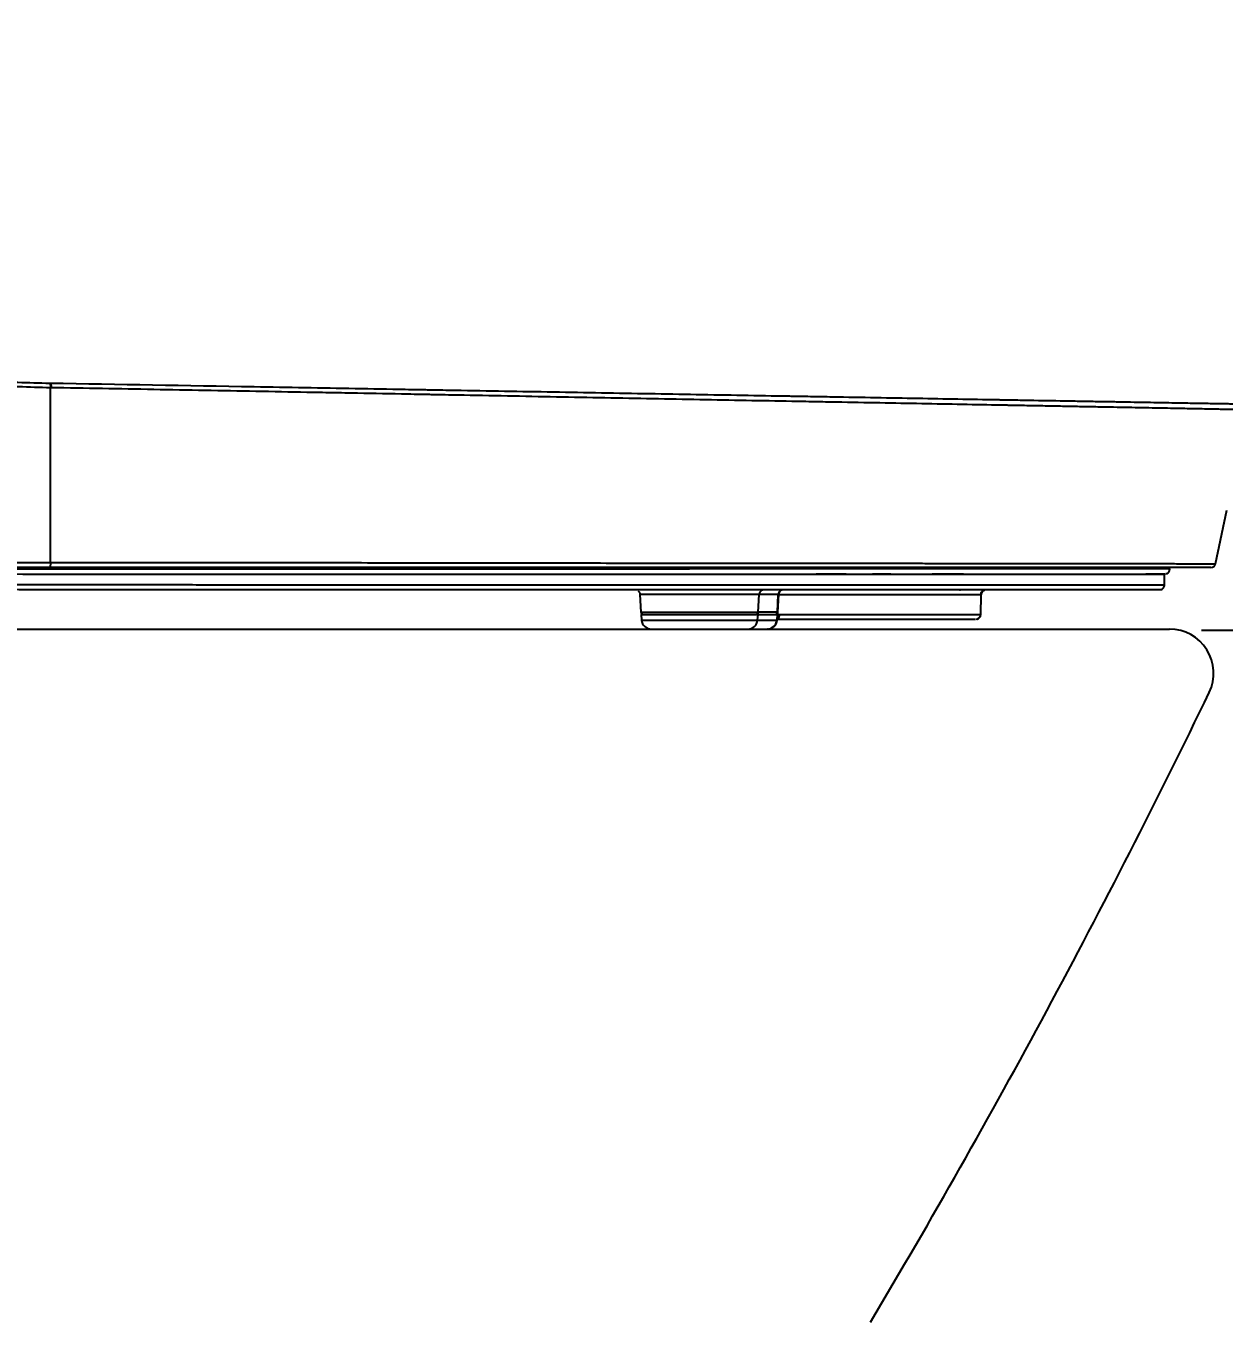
# Model space of a CAD drawing. Extents: x 2759 to 9191, y -64 to 2464.
# Drawn here: x 3351.1 to 3595.5, y 522.6 to 787 of the extents above; entities that cross this region are included whole.
import ezdxf

# ---------------------------------------------------------------- set-up
doc = ezdxf.new("R2010")
doc.units = 0
doc.header["$LTSCALE"] = 20
doc.header["$MEASUREMENT"] = 0
doc.layers.get('0').update_dxf_attribs({"linetype": 'CONTINUOUS'})
doc.layers.get('DEFPOINTS').update_dxf_attribs({"linetype": 'CONTINUOUS'})
doc.styles.get("Standard").update_dxf_attribs({"font": 'NanumGothic.ttf'})
doc.dimstyles.get("Standard").update_dxf_attribs({"dimtxt": 2.7, "dimasz": 2.5, "dimexe": 1.5, "dimexo": 1.5, "dimgap": 1.5, "dimtad": 1, "dimdec": 0, "dimlfac": 10, "dimzin": 0, "dimdsep": 46, "dimtxsty": 'Standard', "dimcen": 0, "dimclrt": 2, "dimadec": 0, "dimazin": 0, "dimtfac": 1, "dimtdec": 0, "dimtmove": 0, "dimatfit": 3, "dimfxl": 0, "dimtolj": 1, "dimtzin": 0, "dimarcsym": 0})

# ---------------------------------------------------------------- blocks, each defined once
blk = doc.blocks.new('*D40')
at = {"color": 3, "lineweight": -2}
for p, q in [((3590.86, 663.69), (3690.73, 663.69)), ((3684.73, 639.69), (3684.73, 498.77)), ((3684.73, 307.69), (3684.73, 448.61)), ((3457.58, 283.69), (3690.73, 283.69))]:
    blk.add_line(p, q, dxfattribs=at)
at = {"color": 3}
for points in [[(3680.73, 639.69), (3688.73, 639.69), (3684.73, 663.69)], [(3680.73, 307.69), (3688.73, 307.69), (3684.73, 283.69)]]:
    blk.add_solid(points, dxfattribs=at)
at = {"layer": 'DEFPOINTS', "color": 0}
for p in [(3589.06, 663.69, 0.01), (3455.78, 283.69), (3684.73, 283.69)]:
    blk.add_point(p, dxfattribs=at)
at = {"color": 2, "insert": (3684.73, 473.69), "char_height": 24, "attachment_point": 5}
blk.add_mtext('\\A1;380', dxfattribs=at)
blk = doc.blocks.new('*D43')
at = {"color": 3, "linetype": 'ByBlock', "lineweight": -2}
for p, q in [((3600.37, 707.35), (3600.37, 30.9)), ((2895.78, 282.19), (2895.78, 30.9)), ((2915.78, 35.9), (3580.37, 35.9))]:
    blk.add_line(p, q, dxfattribs=at)
at = {"color": 3}
for points in [[(2915.78, 39.24), (2915.78, 32.57), (2895.78, 35.9)], [(3580.37, 39.24), (3580.37, 32.57), (3600.37, 35.9)]]:
    blk.add_solid(points, dxfattribs=at)
at = {"layer": 'DEFPOINTS', "color": 0}
for p in [(3600.37, 708.85), (2895.78, 283.69), (3600.37, 35.9)]:
    blk.add_point(p, dxfattribs=at)
at = {"color": 2, "insert": (3244.56, 59.48), "char_height": 25, "attachment_point": 5}
blk.add_mtext('\\A1;705', dxfattribs=at)

msp = doc.modelspace()

# ---------------------------------------------------------------- linework, layer by layer
at = {"color": 7, "linetype": 'Continuous'}
for p, q in [((3593.73, 677.27), (3596.05, 688.17)), ((3584.36, 676.31), (3584.36, 676.31)), ((3476.35, 670.99), (3476.35, 670.99)), ((3476.35, 670.99), (3476.54, 667.41)), ((3500.47, 667.41), (3500.66, 670.99)), ((3504.55, 670.99), (3500.66, 670.99)), ((3504.37, 667.41), (3504.55, 670.99)), ((3504.48, 667.41), (3504.67, 670.99)), ((3545.84, 666.92), (3545.91, 670.95)), ((3476.54, 667.41), (3500.47, 667.41)), ((3476.56, 666.94), (3476.67, 665.76)), ((3476.56, 666.94), (3500.45, 666.94)), ((3500.34, 665.76), (3500.45, 666.94)), ((3500.45, 666.94), (3504.34, 666.94)), ((3504.37, 667.41), (3500.47, 667.41)), ((3504.34, 666.94), (3504.24, 665.76)), ((3504.46, 666.94), (3504.34, 666.94)), ((3504.36, 665.76), (3504.46, 666.94)), ((3504.48, 667.41), (3504.37, 667.41)), ((3476.67, 665.76), (3500.34, 665.76)), ((3478.66, 663.94), (3498.37, 663.94)), ((3498.37, 663.94), (3502.27, 663.94)), ((3500.34, 665.76), (3504.24, 665.76)), ((3502.36, 663.94), (3502.27, 663.94)), ((3504.36, 665.76), (3504.24, 665.76))]:
    msp.add_line(p, q, dxfattribs=at)
at = {"color": 7}
msp.add_line((2920.96, 663.94), (3584.34, 663.94), dxfattribs=at)
at = {"color": 7, "linetype": 'Continuous'}
for centre, radius, start, end in [((3546.91, 670.94, 0), 1, 90, 179), ((3477.04, 667.44), 0.5, 183, 270), ((3503.99, 667.44), 0.5, 270, 357), ((3478.66, 665.94), 2, 185, 270), ((3502.36, 665.94), 2, 270, 355)]:
    msp.add_arc(centre, radius, start, end, dxfattribs=at)
at = {"color": 7}
for centre, radius, start, end in [((3584.34, 654.94), 9, 334.1921, 90), ((2069.48, 1387.5), 1691.69, 329.25223, 334.19209)]:
    msp.add_arc(centre, radius, start, end, dxfattribs=at)
at = {"color": 7, "linetype": 'Continuous'}
for centre, major_axis, ratio, start_param, end_param in [((3592.75, 677.48), (0, 1), 1, 3.141593, 4.502949), ((3499.98, 667.44), (0, -0.5), 0.990268, 0, 1.518436), ((3503.87, 667.44), (0, -0.5), 0.990268, 0, 1.518436), ((3544.84, 666.94), (0, 1), 1, 3.141614, 4.694936), ((3498.37, 665.94), (0, 2), 0.990268, 3.141593, 4.625123), ((3502.27, 665.94), (0, 2), 0.990268, 3.141593, 4.625123)]:
    msp.add_ellipse(centre, major_axis=major_axis, ratio=ratio, start_param=start_param, end_param=end_param, dxfattribs=at)
for points, knots in [([(3304.1, 719.51), (3306.24, 719.09), (3308.39, 718.71), (3312.7, 717.98), (3314.86, 717.64), (3318.1, 717.16), (3319.18, 717.01), (3321.34, 716.71), (3322.96, 716.5), (3324.58, 716.3), (3325.67, 716.17), (3326.21, 716.11), (3327.83, 715.92), (3328.91, 715.8), (3334.33, 715.24), (3338.66, 714.89), (3344.08, 714.56), (3345.7, 714.47), (3347.33, 714.39), (3348.41, 714.34), (3348.95, 714.32), (3351.66, 714.21), (3353.83, 714.15), (3355.99, 714.11)], [0, 0, 0, 0, 0.125, 0.125, 0.25, 0.25, 0.3125, 0.3125, 0.375, 0.40625, 0.40625, 0.4375, 0.4375, 0.5, 0.5, 0.75, 0.75, 0.8125, 0.84375, 0.84375, 0.875, 0.875, 1, 1, 1, 1]), ([(3356.12, 713.16), (3353.95, 713.2), (3351.77, 713.26), (3349.05, 713.37), (3348.51, 713.39), (3347.42, 713.44), (3345.78, 713.52), (3344.15, 713.61), (3338.71, 713.94), (3334.35, 714.29), (3328.91, 714.86), (3327.82, 714.97), (3326.18, 715.16), (3325.64, 715.22), (3324.55, 715.36), (3322.92, 715.55), (3321.29, 715.77), (3319.12, 716.06), (3318.03, 716.22), (3314.77, 716.69), (3312.61, 717.04), (3308.28, 717.77), (3306.11, 718.16), (3303.96, 718.57)], [0, 0, 0, 0, 0.125, 0.125, 0.15625, 0.15625, 0.1875, 0.25, 0.25, 0.5, 0.5, 0.5625, 0.5625, 0.59375, 0.59375, 0.625, 0.6875, 0.6875, 0.75, 0.75, 0.875, 0.875, 1, 1, 1, 1]), ([(3355.99, 714.11), (3356, 714.11), (3356.01, 714.11), (3356.03, 714.08), (3356.03, 714.07), (3356.05, 714.02), (3356.06, 713.99), (3356.07, 713.92), (3356.08, 713.88), (3356.09, 713.79), (3356.1, 713.75), (3356.11, 713.64), (3356.11, 713.59), (3356.12, 713.47), (3356.12, 713.41), (3356.12, 713.29), (3356.12, 713.23), (3356.12, 713.16)], [0, 0, 0, 0, 0.125, 0.125, 0.25, 0.25, 0.375, 0.375, 0.5, 0.5, 0.625, 0.625, 0.75, 0.75, 0.875, 0.875, 1, 1, 1, 1]), ([(3356.12, 714.11), (3370.06, 713.87), (3383.92, 713.63), (3401.14, 713.33), (3404.57, 713.27), (3411.43, 713.15), (3414.85, 713.09), (3421.68, 712.97), (3425.09, 712.91), (3429.34, 712.83), (3430.61, 712.81), (3431.88, 712.79), (3432.73, 712.77), (3433.15, 712.77), (3435.27, 712.73), (3436.96, 712.7), (3445.4, 712.55), (3452.08, 712.44), (3461.98, 712.26), (3465.26, 712.21), (3471.78, 712.09), (3475.02, 712.04), (3481.46, 711.92), (3484.65, 711.87), (3490.99, 711.76), (3494.14, 711.7), (3500.38, 711.59), (3503.48, 711.54), (3506.93, 711.48), (3507.31, 711.47), (3508.07, 711.46), (3509.22, 711.44), (3511.88, 711.39), (3514.13, 711.35), (3518.6, 711.28), (3521.54, 711.22), (3527.32, 711.12), (3530.16, 711.07), (3535.74, 710.98), (3538.48, 710.93), (3543.87, 710.83), (3546.51, 710.79), (3549.42, 710.74), (3549.75, 710.73), (3550.39, 710.72), (3550.71, 710.71), (3551.67, 710.7), (3552.31, 710.69), (3554.2, 710.65), (3555.44, 710.63), (3559.12, 710.57), (3561.49, 710.53), (3564.36, 710.48), (3565.07, 710.46), (3565.77, 710.45), (3566.05, 710.45), (3566.19, 710.44), (3566.61, 710.44), (3567.99, 710.41), (3570.42, 710.37), (3573.49, 710.32), (3575.44, 710.28), (3577.34, 710.25), (3579.18, 710.22), (3581.78, 710.17), (3584.22, 710.13), (3585.74, 710.1), (3587.19, 710.08), (3588.59, 710.05), (3589.88, 710.03), (3590.64, 710.02), (3590.8, 710.02), (3591.02, 710.01), (3591.09, 710.01), (3591.24, 710.01), (3591.61, 710), (3591.96, 709.99), (3592.79, 709.98), (3593.3, 709.97), (3594.27, 709.95), (3594.72, 709.95), (3595.55, 709.93), (3596.33, 709.92), (3597.3, 709.9), (3597.83, 709.89), (3598.29, 709.88), (3598.7, 709.88), (3599.13, 709.87), (3599.39, 709.87), (3599.44, 709.86), (3599.44, 709.86)], [0, 0, 0, 0, 0.125, 0.125, 0.15625, 0.15625, 0.1875, 0.1875, 0.21875, 0.21875, 0.226563, 0.230469, 0.230469, 0.234375, 0.234375, 0.25, 0.25, 0.3125, 0.3125, 0.34375, 0.34375, 0.375, 0.375, 0.40625, 0.40625, 0.4375, 0.4375, 0.46875, 0.46875, 0.472656, 0.472656, 0.476563, 0.484375, 0.5, 0.5, 0.53125, 0.53125, 0.5625, 0.5625, 0.59375, 0.59375, 0.625, 0.625, 0.628906, 0.628906, 0.632813, 0.632813, 0.640625, 0.640625, 0.65625, 0.65625, 0.6875, 0.6875, 0.695313, 0.697266, 0.697266, 0.699219, 0.699219, 0.703125, 0.71875, 0.734375, 0.75, 0.75, 0.765625, 0.78125, 0.796875, 0.8125, 0.8125, 0.828125, 0.84375, 0.84375, 0.847656, 0.847656, 0.849609, 0.849609, 0.851563, 0.859375, 0.859375, 0.875, 0.875, 0.890625, 0.890625, 0.90625, 0.921875, 0.9375, 0.9375, 0.953125, 0.96875, 0.984375, 1, 1, 1, 1]), ([(3356.12, 714.11), (3356.13, 714.11), (3356.14, 714.1), (3356.16, 714.08), (3356.17, 714.06), (3356.19, 714.02), (3356.19, 713.99), (3356.21, 713.92), (3356.22, 713.88), (3356.23, 713.79), (3356.23, 713.74), (3356.24, 713.64), (3356.25, 713.59), (3356.25, 713.47), (3356.26, 713.41), (3356.26, 713.29), (3356.26, 713.22), (3356.26, 713.16)], [0, 0, 0, 0, 0.125, 0.125, 0.25, 0.25, 0.375, 0.375, 0.5, 0.5, 0.625, 0.625, 0.75, 0.75, 0.875, 0.875, 1, 1, 1, 1]), ([(3600.4, 708.66), (3600.4, 708.66), (3600.35, 708.66), (3600.09, 708.66), (3599.66, 708.67), (3599.25, 708.68), (3598.79, 708.69), (3598.26, 708.7), (3597.29, 708.72), (3596.51, 708.73), (3595.67, 708.75), (3595.22, 708.75), (3594.26, 708.77), (3593.74, 708.78), (3592.92, 708.8), (3592.64, 708.8), (3592.27, 708.81), (3592.2, 708.81), (3592.05, 708.81), (3591.98, 708.82), (3591.75, 708.82), (3591.6, 708.82), (3590.83, 708.84), (3589.55, 708.86), (3588.15, 708.89), (3586.69, 708.92), (3585.17, 708.94), (3582.73, 708.99), (3580.13, 709.04), (3578.29, 709.07), (3575.44, 709.13), (3573.44, 709.17), (3570.28, 709.22), (3569.2, 709.24), (3567.82, 709.27), (3567.54, 709.28), (3567.12, 709.28), (3566.98, 709.29), (3566.7, 709.29), (3566.56, 709.29), (3565.86, 709.31), (3565.29, 709.32), (3563.57, 709.35), (3562.4, 709.37), (3560.91, 709.4), (3560.31, 709.41), (3559.11, 709.43), (3558.19, 709.45), (3556.35, 709.48), (3555.1, 709.51), (3553.2, 709.54), (3552.57, 709.55), (3551.6, 709.57), (3551.28, 709.58), (3550.64, 709.59), (3550.31, 709.6), (3547.39, 709.65), (3544.75, 709.7), (3539.35, 709.8), (3536.6, 709.85), (3531, 709.95), (3528.15, 710), (3522.35, 710.11), (3519.41, 710.16), (3514.93, 710.24), (3513.42, 710.27), (3511.14, 710.31), (3510, 710.33), (3508.85, 710.35), (3508.09, 710.37), (3507.7, 710.37), (3504.24, 710.44), (3501.14, 710.49), (3494.87, 710.61), (3491.72, 710.67), (3485.35, 710.79), (3482.15, 710.85), (3475.69, 710.97), (3472.44, 711.03), (3465.9, 711.15), (3462.61, 711.21), (3452.67, 711.4), (3445.97, 711.52), (3437.5, 711.68), (3435.8, 711.71), (3433.68, 711.75), (3433.25, 711.76), (3432.4, 711.78), (3431.98, 711.78), (3430.7, 711.81), (3429.85, 711.82), (3425.58, 711.91), (3422.15, 711.97), (3417.86, 712.05), (3417, 712.07), (3415.29, 712.1), (3414.43, 712.11), (3411.84, 712.16), (3410.12, 712.19), (3404.95, 712.29), (3401.49, 712.35), (3391.11, 712.54), (3384.17, 712.67), (3370.24, 712.92), (3363.26, 713.04), (3356.26, 713.16)], [0, 0, 0, 0, 0.015625, 0.03125, 0.046875, 0.0625, 0.0625, 0.078125, 0.09375, 0.109375, 0.109375, 0.125, 0.125, 0.140625, 0.140625, 0.148437, 0.148437, 0.150391, 0.150391, 0.152344, 0.152344, 0.15625, 0.15625, 0.171875, 0.1875, 0.1875, 0.203125, 0.21875, 0.234375, 0.25, 0.25, 0.28125, 0.28125, 0.296875, 0.296875, 0.300781, 0.300781, 0.302734, 0.302734, 0.304687, 0.304687, 0.3125, 0.3125, 0.328125, 0.328125, 0.332031, 0.335937, 0.34375, 0.34375, 0.359375, 0.359375, 0.367187, 0.367187, 0.371094, 0.371094, 0.375, 0.375, 0.40625, 0.40625, 0.4375, 0.4375, 0.46875, 0.46875, 0.5, 0.5, 0.515625, 0.515625, 0.523437, 0.527344, 0.527344, 0.53125, 0.53125, 0.5625, 0.5625, 0.59375, 0.59375, 0.625, 0.625, 0.65625, 0.65625, 0.6875, 0.6875, 0.75, 0.75, 0.765625, 0.765625, 0.769531, 0.769531, 0.773437, 0.773437, 0.78125, 0.78125, 0.8125, 0.8125, 0.820312, 0.820312, 0.828125, 0.828125, 0.84375, 0.84375, 0.875, 0.875, 0.9375, 0.9375, 1, 1, 1, 1]), ([(3308.38, 677.58), (3308.51, 677.57), (3308.77, 677.54), (3309.17, 677.5), (3309.58, 677.46), (3309.98, 677.42), (3310.4, 677.38), (3310.81, 677.34), (3311.24, 677.3), (3311.66, 677.26), (3312.09, 677.23), (3312.53, 677.19), (3312.97, 677.16), (3313.42, 677.12), (3313.87, 677.09), (3314.32, 677.05), (3314.79, 677.02), (3315.25, 676.99), (3315.72, 676.96), (3316.19, 676.93), (3316.67, 676.9), (3317.16, 676.87), (3317.65, 676.85), (3318.14, 676.82), (3318.64, 676.79), (3319.14, 676.77), (3319.65, 676.74), (3320.16, 676.72), (3320.68, 676.7), (3321.2, 676.68), (3321.73, 676.65), (3322.26, 676.63), (3322.79, 676.61), (3323.33, 676.59), (3323.88, 676.58), (3324.43, 676.56), (3324.98, 676.54), (3325.54, 676.52), (3326.11, 676.51), (3326.68, 676.49), (3327.25, 676.48), (3328.71, 676.45), (3331.27, 676.4), (3335.12, 676.35), (3339.59, 676.31), (3344.42, 676.28), (3349.84, 676.26), (3356.08, 676.25), (3363.62, 676.24), (3370.43, 676.23), (3376.37, 676.23), (3381.26, 676.23), (3386.94, 676.23), (3393.4, 676.23), (3400.63, 676.24), (3408.62, 676.24), (3417.35, 676.24), (3426.17, 676.24), (3434.79, 676.25), (3442.97, 676.25), (3451.08, 676.25), (3459.1, 676.25), (3467.05, 676.25), (3474.89, 676.26), (3482.63, 676.26), (3490.24, 676.27), (3497.72, 676.27), (3505.05, 676.28), (3512.21, 676.28), (3519.18, 676.28), (3525.94, 676.29), (3532.46, 676.29), (3538.72, 676.29), (3544.23, 676.29), (3549.03, 676.28), (3553.19, 676.29), (3557.13, 676.29), (3560.84, 676.29), (3564.32, 676.29), (3567.54, 676.29), (3570.05, 676.3), (3571.98, 676.3), (3573.47, 676.31), (3574.96, 676.31), (3576.41, 676.31), (3577.82, 676.31), (3579.15, 676.31), (3580.39, 676.31), (3581.51, 676.31), (3582.47, 676.31), (3583.27, 676.31), (3583.86, 676.31), (3584.23, 676.31), (3584.35, 676.31), (3584.36, 676.31), (3584.36, 676.31)], [0, 0, 0, 0, 0.001079, 0.002172, 0.003277, 0.004394, 0.005525, 0.006668, 0.007824, 0.008993, 0.010175, 0.01137, 0.012577, 0.013797, 0.01503, 0.016276, 0.017535, 0.018807, 0.020091, 0.021388, 0.022698, 0.024021, 0.025357, 0.026706, 0.028067, 0.029442, 0.030829, 0.032229, 0.033642, 0.035068, 0.036506, 0.037958, 0.039422, 0.0409, 0.04239, 0.043893, 0.045408, 0.046937, 0.048479, 0.050033, 0.0516, 0.05318, 0.06202, 0.072561, 0.084799, 0.098731, 0.112266, 0.129422, 0.150192, 0.174572, 0.185937, 0.199532, 0.21536, 0.233421, 0.25372, 0.27626, 0.301047, 0.328074, 0.351772, 0.375458, 0.399125, 0.422768, 0.446382, 0.469968, 0.493521, 0.517036, 0.54051, 0.563942, 0.58733, 0.610663, 0.633939, 0.657159, 0.680321, 0.703416, 0.721051, 0.738652, 0.756222, 0.773759, 0.791263, 0.808738, 0.826191, 0.835605, 0.845655, 0.856342, 0.867667, 0.879633, 0.892243, 0.9055, 0.919408, 0.933971, 0.949193, 0.965014, 0.980752, 0.996402, 1, 1, 1, 1]), ([(3330.24, 677.53), (3332.4, 677.53), (3334.56, 677.53), (3338.88, 677.53), (3341.04, 677.53), (3345.36, 677.53), (3347.51, 677.53), (3351.82, 677.53), (3353.97, 677.53), (3356.12, 677.53)], [0, 0, 0, 0, 0.25, 0.25, 0.5, 0.5, 0.75, 0.75, 1, 1, 1, 1]), ([(3356.12, 677.53), (3356.12, 677.46), (3356.12, 677.4), (3356.12, 677.26), (3356.12, 677.2), (3356.11, 677.07), (3356.11, 677.01), (3356.1, 676.89), (3356.09, 676.84), (3356.08, 676.74), (3356.07, 676.7), (3356.05, 676.62), (3356.04, 676.59), (3356.02, 676.54), (3356.01, 676.52), (3356, 676.49), (3355.99, 676.48), (3355.98, 676.48)], [0, 0, 0, 0, 0.125, 0.125, 0.25, 0.25, 0.375, 0.375, 0.5, 0.5, 0.625, 0.625, 0.75, 0.75, 0.875, 0.875, 1, 1, 1, 1]), ([(3356.12, 677.53), (3363, 677.53), (3369.85, 677.53), (3380.07, 677.53), (3383.47, 677.53), (3390.24, 677.52), (3393.62, 677.52), (3400.35, 677.51), (3403.7, 677.51), (3410.4, 677.5), (3413.73, 677.5), (3420.39, 677.49), (3423.71, 677.48), (3428.67, 677.47), (3430.73, 677.47), (3432.8, 677.47), (3433.62, 677.47), (3434.03, 677.47), (3435.27, 677.47), (3436.09, 677.46), (3443.48, 677.45), (3449.97, 677.44), (3462.78, 677.43), (3469.09, 677.42), (3478.43, 677.41), (3481.51, 677.4), (3487.64, 677.4), (3490.68, 677.39), (3496.7, 677.39), (3499.68, 677.38), (3505.58, 677.38), (3508.5, 677.38), (3514.28, 677.37), (3517.14, 677.37), (3522.78, 677.36), (3525.57, 677.36), (3529.69, 677.36), (3532.42, 677.36), (3535.11, 677.35), (3537.11, 677.35), (3537.78, 677.35), (3538.77, 677.35), (3539.1, 677.35), (3539.76, 677.35), (3541.4, 677.35), (3543.01, 677.35), (3546.82, 677.34), (3549.29, 677.34), (3554.08, 677.33), (3556.39, 677.33), (3559.74, 677.32), (3560.84, 677.32), (3562.99, 677.32), (3565.1, 677.32), (3567.12, 677.31), (3569.09, 677.31), (3570.06, 677.31), (3571.47, 677.31), (3571.94, 677.31), (3572.51, 677.31), (3572.63, 677.31), (3572.85, 677.31), (3572.97, 677.31), (3573.31, 677.31), (3574.43, 677.3), (3576.37, 677.3), (3578.77, 677.3), (3580.26, 677.29), (3581.68, 677.29), (3582.37, 677.29), (3583.67, 677.29), (3584.92, 677.29), (3586.61, 677.28), (3587.62, 677.28), (3588.57, 677.28), (3589.02, 677.28), (3589.85, 677.28), (3590.23, 677.28), (3590.76, 677.28), (3591.02, 677.28), (3591.3, 677.28), (3591.41, 677.28), (3591.49, 677.28), (3591.53, 677.28), (3591.71, 677.28), (3591.85, 677.28), (3592.11, 677.28), (3592.24, 677.28), (3592.59, 677.28), (3592.79, 677.27), (3593.05, 677.27), (3593.17, 677.27), (3593.27, 677.27), (3593.33, 677.27), (3593.36, 677.27), (3593.51, 677.27), (3593.68, 677.27), (3593.73, 677.27), (3593.73, 677.27)], [0, 0, 0, 0, 0.0625, 0.0625, 0.09375, 0.09375, 0.125, 0.125, 0.15625, 0.15625, 0.1875, 0.1875, 0.21875, 0.21875, 0.234375, 0.238281, 0.238281, 0.242188, 0.242188, 0.25, 0.25, 0.3125, 0.3125, 0.375, 0.375, 0.40625, 0.40625, 0.4375, 0.4375, 0.46875, 0.46875, 0.5, 0.5, 0.53125, 0.53125, 0.5625, 0.5625, 0.578125, 0.59375, 0.59375, 0.601563, 0.601563, 0.605469, 0.605469, 0.609375, 0.625, 0.625, 0.65625, 0.65625, 0.6875, 0.6875, 0.703125, 0.703125, 0.71875, 0.734375, 0.734375, 0.75, 0.75, 0.757812, 0.757812, 0.759766, 0.759766, 0.761719, 0.761719, 0.765625, 0.78125, 0.796875, 0.8125, 0.8125, 0.828125, 0.828125, 0.84375, 0.859375, 0.875, 0.875, 0.890625, 0.890625, 0.90625, 0.90625, 0.914063, 0.917969, 0.919922, 0.919922, 0.921875, 0.921875, 0.929688, 0.929688, 0.9375, 0.9375, 0.953125, 0.953125, 0.960938, 0.964844, 0.964844, 0.96875, 0.96875, 0.984375, 1, 1, 1, 1]), ([(3583.29, 672.93), (3583.29, 672.93), (3583.29, 672.93), (3583.28, 672.93), (3583.24, 672.93), (3583.07, 672.93), (3582.95, 672.93), (3582.62, 672.93), (3582.42, 672.93), (3581.93, 672.93), (3581.64, 672.93), (3580.98, 672.93), (3580.61, 672.93), (3579.78, 672.93), (3579.32, 672.93), (3578.32, 672.93), (3577.77, 672.93), (3576.59, 672.93), (3575.96, 672.93), (3574.61, 672.93), (3573.54, 672.93), (3572.37, 672.93), (3571.57, 672.93), (3571.16, 672.93), (3569.89, 672.93), (3569.01, 672.93), (3567.63, 672.93), (3567.16, 672.93), (3566.2, 672.93), (3564.72, 672.93), (3563.17, 672.93), (3561.03, 672.93), (3559.92, 672.93), (3557.64, 672.93), (3556.46, 672.93), (3554.05, 672.93), (3552.81, 672.93), (3550.28, 672.93), (3548.99, 672.93), (3546.34, 672.93), (3544.99, 672.93), (3542.24, 672.93), (3540.84, 672.93), (3538, 672.93), (3536.55, 672.93), (3533.61, 672.93), (3532.12, 672.93), (3529.11, 672.93), (3527.58, 672.93), (3524.48, 672.93), (3522.91, 672.93), (3519.75, 672.93), (3518.15, 672.93), (3514.92, 672.93), (3513.29, 672.93), (3510, 672.93), (3508.34, 672.93), (3505.84, 672.93), (3505, 672.93), (3503.31, 672.93), (3502.47, 672.93), (3500.77, 672.93), (3499.92, 672.93), (3498.21, 672.93), (3497.36, 672.93), (3495.64, 672.93), (3494.78, 672.93), (3493.05, 672.93), (3492.18, 672.93), (3489.57, 672.93), (3487.82, 672.93), (3485.18, 672.93), (3484.3, 672.93), (3482.53, 672.93), (3481.65, 672.93), (3479.87, 672.93), (3478.98, 672.93), (3477.19, 672.93), (3476.3, 672.93), (3473.61, 672.93), (3471.81, 672.93), (3468.19, 672.93), (3466.38, 672.93), (3462.74, 672.93), (3460.91, 672.93), (3457.24, 672.93), (3455.4, 672.93), (3451.7, 672.93), (3449.85, 672.93), (3446.14, 672.93), (3444.27, 672.93), (3440.54, 672.93), (3438.66, 672.93), (3434.91, 672.93), (3433.03, 672.93), (3429.25, 672.93), (3427.36, 672.93), (3423.57, 672.93), (3421.67, 672.93), (3417.86, 672.93), (3415.96, 672.93), (3412.13, 672.93), (3410.22, 672.93), (3406.38, 672.93), (3404.46, 672.93), (3400.6, 672.93), (3398.67, 672.93), (3394.81, 672.93), (3392.87, 672.93), (3388.99, 672.93), (3387.04, 672.93), (3383.15, 672.94), (3381.2, 672.94), (3377.29, 672.94), (3375.33, 672.94), (3372.4, 672.94), (3371.42, 672.94), (3369.45, 672.94), (3368.47, 672.94), (3365.52, 672.95), (3363.56, 672.95), (3359.62, 672.95), (3357.65, 672.96), (3353.7, 672.96), (3351.73, 672.97), (3347.77, 672.98), (3345.79, 672.99), (3341.83, 673.01), (3339.85, 673.03), (3336.88, 673.05), (3335.89, 673.06), (3333.91, 673.08), (3332.92, 673.1), (3330.93, 673.13), (3329.94, 673.15), (3327.96, 673.18), (3326.96, 673.21), (3323.99, 673.28), (3322, 673.35), (3319.03, 673.48), (3318.04, 673.53), (3316.05, 673.64), (3315.06, 673.7), (3313.08, 673.84), (3312.09, 673.92), (3310.11, 674.1), (3309.12, 674.2), (3308.14, 674.3)], [0, 0, 0, 0, 0.000034, 0.000034, 0.016426, 0.016426, 0.032819, 0.032819, 0.049212, 0.049212, 0.065605, 0.065605, 0.081998, 0.081998, 0.098391, 0.098391, 0.114784, 0.114784, 0.131177, 0.131177, 0.14757, 0.155766, 0.155766, 0.163962, 0.163962, 0.180355, 0.180355, 0.188552, 0.188552, 0.196748, 0.213141, 0.213141, 0.229534, 0.229534, 0.245927, 0.245927, 0.26232, 0.26232, 0.278713, 0.278713, 0.295106, 0.295106, 0.311498, 0.311498, 0.327891, 0.327891, 0.344284, 0.344284, 0.360677, 0.360677, 0.37707, 0.37707, 0.393463, 0.393463, 0.409856, 0.409856, 0.426249, 0.426249, 0.434445, 0.434445, 0.442642, 0.442642, 0.450838, 0.450838, 0.459035, 0.459035, 0.467231, 0.467231, 0.475427, 0.475427, 0.49182, 0.49182, 0.500017, 0.500017, 0.508213, 0.508213, 0.51641, 0.51641, 0.524606, 0.524606, 0.540999, 0.540999, 0.557392, 0.557392, 0.573785, 0.573785, 0.590178, 0.590178, 0.606571, 0.606571, 0.622963, 0.622963, 0.639356, 0.639356, 0.655749, 0.655749, 0.672142, 0.672142, 0.688535, 0.688535, 0.704928, 0.704928, 0.721321, 0.721321, 0.737714, 0.737714, 0.754107, 0.754107, 0.770499, 0.770499, 0.786892, 0.786892, 0.803285, 0.803285, 0.819678, 0.819678, 0.827875, 0.827875, 0.836071, 0.836071, 0.852464, 0.852464, 0.868857, 0.868857, 0.88525, 0.88525, 0.901643, 0.901643, 0.918036, 0.918036, 0.926232, 0.926232, 0.934428, 0.934428, 0.942625, 0.942625, 0.950821, 0.950821, 0.967214, 0.967214, 0.975411, 0.975411, 0.983607, 0.983607, 0.991804, 0.991804, 1, 1, 1, 1]), ([(3308.21, 676.52), (3313.04, 675.99), (3322.33, 675.45), (3335.56, 675.25), (3347.46, 675.18), (3358.24, 675.16), (3368.49, 675.15), (3378.67, 675.14), (3388.93, 675.14), (3398.99, 675.14), (3409.02, 675.14), (3419.42, 675.14), (3430.69, 675.14), (3443.01, 675.14), (3456.27, 675.14), (3470.16, 675.14), (3484.23, 675.14), (3497.6, 675.14), (3509.59, 675.14), (3519.82, 675.14), (3528.53, 675.14), (3535.95, 675.14), (3542.27, 675.14), (3547.75, 675.14), (3552.72, 675.14), (3557.51, 675.14), (3562.32, 675.14), (3567.12, 675.14), (3571.55, 675.14), (3575.25, 675.14), (3578.07, 675.14), (3580.08, 675.14), (3581.44, 675.14), (3582.35, 675.14), (3582.92, 675.14), (3583.25, 675.14), (3583.39, 675.14), (3583.37, 675.14), (3583.34, 675.14)], [0, 0, 0, 0, 0.0393, 0.075386, 0.107742, 0.136553, 0.163743, 0.19204, 0.220746, 0.248954, 0.276191, 0.305141, 0.337074, 0.372398, 0.41135, 0.452768, 0.495645, 0.538746, 0.577228, 0.610953, 0.640954, 0.667773, 0.691613, 0.713028, 0.733412, 0.754309, 0.777328, 0.803106, 0.830885, 0.858288, 0.883302, 0.905579, 0.92518, 0.942449, 0.957962, 0.972321, 0.986131, 1, 1, 1, 1]), ([(3355.98, 676.48), (3353.83, 676.48), (3351.68, 676.48), (3347.38, 676.48), (3345.23, 676.48), (3338.77, 676.48), (3334.46, 676.48), (3330.14, 676.48)], [0, 0, 0, 0, 0.25, 0.25, 0.5, 0.5, 1, 1, 1, 1]), ([(3592.75, 676.48), (3592.75, 676.48), (3592.7, 676.48), (3592.45, 676.48), (3592.16, 676.48), (3591.82, 676.48), (3591.62, 676.48), (3591.15, 676.48), (3590.89, 676.48), (3590.56, 676.48), (3590.52, 676.48), (3590.45, 676.48), (3590.33, 676.48), (3590.06, 676.48), (3589.8, 676.48), (3589.27, 676.48), (3588.89, 676.48), (3588.06, 676.48), (3587.62, 676.48), (3586.67, 676.48), (3585.66, 676.48), (3583.97, 676.48), (3582.73, 676.48), (3581.43, 676.48), (3580.74, 676.48), (3579.32, 676.48), (3577.84, 676.48), (3575.44, 676.48), (3573.72, 676.48), (3572.61, 676.48), (3572.38, 676.48), (3571.93, 676.48), (3571.7, 676.48), (3571.02, 676.48), (3570.55, 676.48), (3569.14, 676.48), (3568.18, 676.48), (3566.21, 676.48), (3564.19, 676.48), (3562.09, 676.48), (3559.94, 676.48), (3558.85, 676.48), (3555.51, 676.48), (3553.2, 676.48), (3548.42, 676.48), (3545.96, 676.48), (3542.16, 676.48), (3540.87, 676.48), (3539.24, 676.48), (3538.92, 676.48), (3538.42, 676.48), (3538.26, 676.48), (3537.93, 676.48), (3537.11, 676.48), (3536.28, 676.48), (3534.29, 676.48), (3532.95, 676.48), (3530.25, 676.48), (3528.89, 676.48), (3524.78, 676.48), (3519.22, 676.48), (3513.52, 676.48), (3507.76, 676.48), (3504.85, 676.48), (3498.97, 676.48), (3496, 676.48), (3490, 676.48), (3486.98, 676.48), (3480.87, 676.48), (3477.8, 676.48), (3468.5, 676.48), (3462.21, 676.48), (3449.45, 676.48), (3442.98, 676.48), (3435.62, 676.48), (3434.8, 676.48), (3433.57, 676.48), (3433.16, 676.48), (3432.34, 676.48), (3430.29, 676.48), (3428.23, 676.48), (3423.29, 676.48), (3419.98, 676.48), (3413.35, 676.48), (3410.03, 676.48), (3403.37, 676.48), (3400.02, 676.48), (3393.32, 676.48), (3389.96, 676.48), (3383.21, 676.48), (3379.83, 676.48), (3369.65, 676.48), (3362.83, 676.48), (3355.98, 676.48)], [0, 0, 0, 0, 0.015625, 0.03125, 0.046875, 0.046875, 0.0625, 0.0625, 0.078125, 0.078125, 0.080078, 0.080078, 0.082031, 0.085938, 0.09375, 0.09375, 0.109375, 0.109375, 0.125, 0.125, 0.140625, 0.15625, 0.171875, 0.171875, 0.1875, 0.1875, 0.203125, 0.21875, 0.234375, 0.234375, 0.238281, 0.238281, 0.242188, 0.242188, 0.25, 0.25, 0.265625, 0.265625, 0.28125, 0.296875, 0.296875, 0.3125, 0.3125, 0.34375, 0.34375, 0.375, 0.375, 0.390625, 0.390625, 0.394531, 0.394531, 0.396484, 0.396484, 0.398438, 0.40625, 0.40625, 0.421875, 0.421875, 0.4375, 0.4375, 0.46875, 0.5, 0.5, 0.53125, 0.53125, 0.5625, 0.5625, 0.59375, 0.59375, 0.625, 0.625, 0.6875, 0.6875, 0.75, 0.75, 0.757813, 0.757813, 0.761719, 0.761719, 0.765625, 0.78125, 0.78125, 0.8125, 0.8125, 0.84375, 0.84375, 0.875, 0.875, 0.90625, 0.90625, 0.9375, 0.9375, 1, 1, 1, 1]), ([(3495.93, 675.14), (3496.21, 675.14), (3497.34, 675.14), (3498.47, 675.14), (3500.17, 675.14), (3501.02, 675.14), (3502.72, 675.14), (3503.56, 675.14), (3505.24, 675.14), (3506.08, 675.14), (3507.33, 675.14), (3507.75, 675.14), (3508.58, 675.14), (3508.99, 675.14), (3510.23, 675.14), (3511.06, 675.14), (3512.7, 675.14), (3513.52, 675.14), (3515.14, 675.14), (3515.95, 675.14), (3517.57, 675.14), (3518.37, 675.14), (3519.56, 675.14), (3519.96, 675.14), (3520.76, 675.14), (3521.15, 675.14), (3523.13, 675.14), (3524.69, 675.14), (3527.77, 675.14), (3529.3, 675.14), (3532.3, 675.14), (3533.78, 675.14), (3536.71, 675.14), (3538.14, 675.14), (3540.98, 675.14), (3542.37, 675.14), (3544.09, 675.14), (3544.43, 675.14), (3545.11, 675.14), (3546.12, 675.14), (3547.12, 675.14), (3548.44, 675.14), (3549.09, 675.14), (3550.38, 675.14), (3551.02, 675.14), (3552.9, 675.14), (3554.13, 675.14), (3555.93, 675.14), (3556.52, 675.14), (3557.69, 675.14), (3558.27, 675.14), (3559.12, 675.14), (3559.55, 675.14), (3559.97, 675.14), (3560.24, 675.14), (3560.38, 675.14), (3561.07, 675.14), (3561.62, 675.14), (3563.22, 675.14), (3564.25, 675.14), (3566.24, 675.14), (3567.2, 675.14), (3569.03, 675.14), (3569.91, 675.14), (3570.96, 675.14), (3571.17, 675.14), (3571.58, 675.14), (3571.78, 675.14), (3572.38, 675.14), (3572.77, 675.14), (3573.9, 675.14), (3574.62, 675.14), (3575.96, 675.14), (3576.59, 675.14), (3577.47, 675.14), (3577.9, 675.14), (3578.37, 675.14), (3578.56, 675.14), (3578.69, 675.14), (3578.76, 675.14), (3579.07, 675.14), (3579.31, 675.14), (3579.77, 675.14), (3579.99, 675.14), (3580.61, 675.14), (3580.98, 675.14), (3581.64, 675.14), (3581.93, 675.14), (3582.3, 675.14), (3582.44, 675.14), (3582.57, 675.14), (3582.62, 675.14), (3582.64, 675.14), (3582.71, 675.14), (3582.75, 675.14), (3582.96, 675.14), (3583.09, 675.14), (3583.26, 675.14), (3583.31, 675.14), (3583.32, 675.14), (3583.32, 675.14), (3583.32, 675.14)], [0, 0, 0, 0, 0.005671, 0.023393, 0.023393, 0.041114, 0.041114, 0.058836, 0.058836, 0.076558, 0.076558, 0.085418, 0.085418, 0.094279, 0.094279, 0.112001, 0.112001, 0.129722, 0.129722, 0.147444, 0.147444, 0.165166, 0.165166, 0.174027, 0.174027, 0.182887, 0.182887, 0.218331, 0.218331, 0.253774, 0.253774, 0.289217, 0.289217, 0.324661, 0.324661, 0.360104, 0.360104, 0.368965, 0.368965, 0.377825, 0.395547, 0.395547, 0.413269, 0.413269, 0.43099, 0.43099, 0.466434, 0.466434, 0.484155, 0.484155, 0.501877, 0.501877, 0.510738, 0.515168, 0.515168, 0.519599, 0.519599, 0.53732, 0.53732, 0.572764, 0.572764, 0.608207, 0.608207, 0.64365, 0.64365, 0.652511, 0.652511, 0.661372, 0.661372, 0.679093, 0.679093, 0.714537, 0.714537, 0.74998, 0.74998, 0.767702, 0.776562, 0.780993, 0.780993, 0.785423, 0.785423, 0.803145, 0.803145, 0.820867, 0.820867, 0.85631, 0.85631, 0.891753, 0.891753, 0.909475, 0.913905, 0.913905, 0.918336, 0.918336, 0.927196, 0.927196, 0.96264, 0.96264, 0.998083, 0.998083, 1, 1, 1, 1]), ([(3518.42, 675.14), (3518.35, 675.14), (3518.28, 675.14), (3517.4, 675.14), (3516.58, 675.14), (3514.9, 675.14), (3514.05, 675.14), (3512.88, 675.14), (3512.57, 675.14), (3512.25, 675.14)], [0, 0, 0, 0, 0.033442, 0.033442, 0.441272, 0.441272, 0.849103, 0.849103, 1, 1, 1, 1]), ([(3527.5, 675.14), (3527.42, 675.14), (3527.34, 675.14), (3526.57, 675.14), (3525.86, 675.14), (3524.68, 675.14), (3524.21, 675.14), (3523.73, 675.14)], [0, 0, 0, 0, 0.066893, 0.066893, 0.633787, 0.633787, 1, 1, 1, 1]), ([(3542.3, 675.14), (3542.27, 675.14), (3542.23, 675.14), (3542.07, 675.14), (3541.8, 675.14), (3541.41, 675.14), (3540.98, 675.14), (3540.49, 675.14), (3539.9, 675.14), (3539.42, 675.14), (3539.25, 675.14), (3539.03, 675.14), (3538.99, 675.14), (3538.9, 675.14), (3538.85, 675.14), (3538.72, 675.14), (3538.62, 675.14), (3538.15, 675.14), (3537.75, 675.14), (3536.91, 675.14), (3536.46, 675.14), (3535.97, 675.14), (3535.94, 675.14), (3535.92, 675.14)], [0, 0, 0, 0, 0.053931, 0.053931, 0.188087, 0.322243, 0.322243, 0.456399, 0.590555, 0.590555, 0.657634, 0.657634, 0.674403, 0.674403, 0.691173, 0.691173, 0.724712, 0.724712, 0.858868, 0.858868, 0.993024, 0.993024, 1, 1, 1, 1]), ([(3579.49, 675.19), (3579.85, 675.19), (3580.73, 675.2), (3582.02, 675.21), (3582.87, 675.23), (3583.24, 675.24), (3583.34, 675.24)], [0, 0, 0, 0, 0.185981, 0.505671, 0.853319, 1, 1, 1, 1]), ([(3583.56, 675.25), (3583.61, 675.25), (3583.81, 675.26), (3583.89, 675.27), (3583.89, 675.28)], [0, 0, 0, 0, 0.234363, 1, 1, 1, 1]), ([(3583.81, 675.24), (3583.91, 675.29), (3584.08, 675.41), (3584.27, 675.66), (3584.38, 675.98), (3584.38, 676.2), (3584.36, 676.32)], [0, 0, 0, 0, 0.246921, 0.48294, 0.735956, 1, 1, 1, 1]), ([(3582.23, 671.94), (3582.2, 671.94), (3582.11, 671.94), (3581.92, 671.94), (3581.69, 671.94), (3581.48, 671.94), (3581.23, 671.94), (3580.94, 671.94), (3580.61, 671.94), (3580.26, 671.94), (3579.86, 671.94), (3579.42, 671.94), (3578.92, 671.94), (3578.34, 671.94), (3577.72, 671.94), (3577.11, 671.94), (3576.54, 671.94), (3575.82, 671.94), (3574.84, 671.94), (3573.74, 671.94), (3572.79, 671.94), (3572.02, 671.94), (3571.29, 671.94), (3570.6, 671.94), (3569.95, 671.94), (3569.28, 671.94), (3568.35, 671.94), (3567.14, 671.94), (3565.76, 671.94), (3564.49, 671.94), (3563.35, 671.94), (3562.33, 671.94), (3561.44, 671.94), (3560.69, 671.94), (3559.93, 671.94), (3559.14, 671.94), (3558.4, 671.94), (3557.68, 671.94), (3557, 671.94), (3556.32, 671.94), (3555.63, 671.94), (3554.93, 671.94), (3554.19, 671.94), (3553.42, 671.94), (3552.6, 671.94), (3551.77, 671.94), (3550.94, 671.94), (3549.74, 671.94), (3548.13, 671.94), (3546.17, 671.94), (3544.23, 671.94), (3542.33, 671.94), (3540.41, 671.94), (3538.53, 671.94), (3536.7, 671.94), (3534.93, 671.94), (3533.13, 671.94), (3531.06, 671.94), (3528.68, 671.94), (3526.29, 671.94), (3524.14, 671.94), (3522.59, 671.94), (3521.36, 671.94), (3520.46, 671.94), (3519.56, 671.94), (3518.54, 671.94), (3517.39, 671.94), (3516.1, 671.94), (3514.8, 671.94), (3513.49, 671.94), (3512.36, 671.94), (3511.39, 671.94), (3510.61, 671.94), (3509.82, 671.94), (3509.02, 671.94), (3508.22, 671.94), (3507.42, 671.94), (3506.61, 671.94), (3505.79, 671.94), (3504.8, 671.94), (3503.64, 671.94), (3502.31, 671.94), (3500.98, 671.94), (3499.64, 671.94), (3498.26, 671.94), (3496.84, 671.94), (3495.38, 671.94), (3493.9, 671.94), (3492.34, 671.94), (3490.68, 671.94), (3488.93, 671.94), (3487.17, 671.94), (3485.41, 671.94), (3483.65, 671.94), (3481.49, 671.94), (3478.93, 671.94), (3476.32, 671.94), (3474.08, 671.94), (3472.23, 671.94), (3470.62, 671.94), (3469.25, 671.94), (3468.11, 671.94), (3466.98, 671.94), (3465.85, 671.94), (3464.72, 671.94), (3463.6, 671.94), (3462.47, 671.94), (3460.61, 671.94), (3458.01, 671.94), (3454.67, 671.94), (3451.34, 671.94), (3448, 671.94), (3444.67, 671.94), (3441.1, 671.94), (3437.29, 671.94), (3433.27, 671.94), (3429.27, 671.94), (3425.31, 671.94), (3421.62, 671.94), (3418.19, 671.94), (3415.02, 671.94), (3411.87, 671.94), (3408.63, 671.94), (3405.3, 671.94), (3401.9, 671.94), (3398.75, 671.94), (3395.86, 671.94), (3393.22, 671.94), (3390.64, 671.94), (3388.12, 671.94), (3385.62, 671.94), (3382.46, 671.94), (3378.64, 671.94), (3374.43, 671.94), (3370.52, 671.95), (3367.23, 671.95), (3364.3, 671.95), (3361.73, 671.96), (3358.95, 671.96), (3355.97, 671.97), (3352.8, 671.97), (3350, 671.98), (3347.56, 671.99), (3345.46, 672), (3343.37, 672.01), (3341.31, 672.02), (3339.48, 672.04), (3337.88, 672.05), (3336.52, 672.06), (3335.17, 672.08), (3333.66, 672.09), (3332, 672.12), (3330.18, 672.15), (3328.53, 672.18), (3327.07, 672.21), (3325.78, 672.24), (3324.49, 672.28), (3323.22, 672.32), (3321.95, 672.36), (3320.68, 672.41), (3319.39, 672.47), (3318.42, 672.51), (3317.76, 672.55), (3317.43, 672.57), (3317.1, 672.59), (3316.76, 672.6), (3316.43, 672.62), (3316.09, 672.64), (3315.75, 672.67), (3315.41, 672.69), (3315.07, 672.71), (3314.73, 672.73), (3314.39, 672.75), (3314.05, 672.78), (3313.7, 672.8), (3313.35, 672.83), (3313.01, 672.86), (3312.66, 672.88), (3312.31, 672.91), (3311.95, 672.94), (3311.6, 672.97), (3311.25, 673), (3310.89, 673.03), (3310.53, 673.06), (3310.17, 673.1), (3309.81, 673.13), (3309.45, 673.17), (3309.08, 673.21), (3308.71, 673.24), (3308.34, 673.28), (3308.1, 673.31), (3307.97, 673.32)], [0, 0, 0, 0, 0.00893, 0.019428, 0.025691, 0.031912, 0.038094, 0.044391, 0.050649, 0.056869, 0.063055, 0.069207, 0.076142, 0.083077, 0.09027, 0.097383, 0.102326, 0.107252, 0.117766, 0.128394, 0.134101, 0.139761, 0.145377, 0.149753, 0.154128, 0.158502, 0.162874, 0.17189, 0.180937, 0.187213, 0.193466, 0.199698, 0.20356, 0.207437, 0.211328, 0.215235, 0.219156, 0.222414, 0.225672, 0.22893, 0.232187, 0.235445, 0.238703, 0.242415, 0.246114, 0.249801, 0.253474, 0.257135, 0.265608, 0.274175, 0.281878, 0.289573, 0.297262, 0.304943, 0.311688, 0.318444, 0.325209, 0.331983, 0.341678, 0.35138, 0.357994, 0.364675, 0.367874, 0.37104, 0.374174, 0.377277, 0.38169, 0.386121, 0.390572, 0.39504, 0.399526, 0.40216, 0.404805, 0.40746, 0.410126, 0.412801, 0.415486, 0.418181, 0.420885, 0.423599, 0.427993, 0.432375, 0.436744, 0.4411, 0.445444, 0.45016, 0.454888, 0.459626, 0.464373, 0.469938, 0.4755, 0.481057, 0.48661, 0.492156, 0.497695, 0.506885, 0.516138, 0.521926, 0.527647, 0.533303, 0.536778, 0.540245, 0.543702, 0.54715, 0.550588, 0.554016, 0.557434, 0.560841, 0.570922, 0.580975, 0.590991, 0.600963, 0.610881, 0.620739, 0.632737, 0.64461, 0.656347, 0.667937, 0.679368, 0.688653, 0.69786, 0.706977, 0.715997, 0.725964, 0.735753, 0.745357, 0.753051, 0.760667, 0.767957, 0.775155, 0.782255, 0.789255, 0.802145, 0.814735, 0.825071, 0.835258, 0.842569, 0.849816, 0.856985, 0.866007, 0.874894, 0.883616, 0.889544, 0.895429, 0.901261, 0.907036, 0.912748, 0.916587, 0.920394, 0.924168, 0.927909, 0.932996, 0.938082, 0.943165, 0.946761, 0.95035, 0.953933, 0.95751, 0.961007, 0.964545, 0.968127, 0.971755, 0.97268, 0.973607, 0.974537, 0.97547, 0.976406, 0.977345, 0.978287, 0.979233, 0.980181, 0.981133, 0.982088, 0.983047, 0.984009, 0.984975, 0.985945, 0.986919, 0.987897, 0.988879, 0.989866, 0.990857, 0.991852, 0.992852, 0.993857, 0.994867, 0.995883, 0.996904, 0.99793, 0.998962, 1, 1, 1, 1]), ([(3541.35, 671.94), (3541.35, 671.94), (3541.34, 671.94), (3541.32, 671.94), (3541.29, 671.94), (3541.27, 671.94), (3541.25, 671.94), (3541.22, 671.94), (3541.19, 671.94), (3541.17, 671.94), (3541.14, 671.94), (3541.11, 671.94), (3541.08, 671.94), (3541.05, 671.94), (3541.02, 671.94), (3540.99, 671.94), (3540.84, 671.94), (3540.56, 671.94), (3540.1, 671.94), (3539.61, 671.94), (3539.11, 671.94), (3538.6, 671.94), (3538.09, 671.94), (3537.58, 671.94), (3537.06, 671.94), (3536.55, 671.94), (3536.06, 671.94), (3535.57, 671.94), (3535.11, 671.94), (3534.61, 671.94), (3534.27, 671.94), (3534.07, 671.94)], [0, 0, 0, 0, 0.005377, 0.013199, 0.021081, 0.029023, 0.037024, 0.045085, 0.053206, 0.061387, 0.069627, 0.077927, 0.086287, 0.094706, 0.103186, 0.111725, 0.120324, 0.216034, 0.30494, 0.38705, 0.462366, 0.530886, 0.595415, 0.65643, 0.713932, 0.76792, 0.818396, 0.865359, 0.90881, 0.948747, 1, 1, 1, 1]), ([(3541.53, 671.94), (3541.54, 671.94), (3541.55, 671.94), (3541.56, 671.94), (3541.58, 671.94), (3541.6, 671.94), (3541.61, 671.94), (3541.62, 671.94), (3541.64, 671.94), (3541.65, 671.94), (3541.66, 671.94), (3541.67, 671.94), (3541.68, 671.94), (3541.68, 671.94), (3541.68, 671.94)], [0, 0, 0, 0, 0.071599, 0.159864, 0.248655, 0.337973, 0.427818, 0.518188, 0.609085, 0.700507, 0.792455, 0.884928, 0.977925, 1, 1, 1, 1]), ([(3545.86, 670.94), (3545.86, 671.04), (3545.89, 671.23), (3546.01, 671.5), (3546.22, 671.73), (3546.4, 671.83), (3546.49, 671.87)], [0, 0, 0, 0, 0.234086, 0.485582, 0.744783, 1, 1, 1, 1]), ([(3580.68, 671.99), (3580.81, 671.99), (3581.4, 672), (3581.91, 672.01), (3582.24, 672.02), (3582.32, 672.03)], [0, 0, 0, 0, 0.151869, 0.756675, 1, 1, 1, 1]), ([(3582.44, 672.03), (3582.53, 672.04), (3582.72, 672.05), (3582.79, 672.06), (3582.78, 672.07)], [0, 0, 0, 0, 0.361435, 1, 1, 1, 1]), ([(3582.67, 672.01), (3582.76, 672.05), (3582.93, 672.15), (3583.12, 672.36), (3583.26, 672.63), (3583.29, 672.83), (3583.29, 672.94)], [0, 0, 0, 0, 0.24769, 0.487551, 0.739566, 1, 1, 1, 1]), ([(3500.66, 670.99), (3500.6, 670.99), (3500.53, 670.99), (3500.34, 670.99), (3500.22, 670.99), (3499.96, 670.99), (3499.81, 670.99), (3499.47, 670.99), (3499.29, 670.99), (3498.88, 670.99), (3498.66, 670.99), (3498.19, 670.99), (3497.94, 670.99), (3497.41, 670.99), (3497.13, 670.99), (3496.54, 670.99), (3496.23, 670.99), (3495.59, 670.99), (3495.26, 670.99), (3494.58, 670.99), (3494.23, 670.99), (3493.51, 670.99), (3493.14, 670.99), (3492.39, 670.99), (3492.01, 670.99), (3491.23, 670.99), (3490.84, 670.99), (3490.05, 670.99), (3489.65, 670.99), (3488.86, 670.99), (3488.46, 670.99), (3487.66, 670.99), (3487.26, 670.99), (3486.47, 670.99), (3486.07, 670.99), (3485.3, 670.99), (3484.91, 670.99), (3484.16, 670.99), (3483.79, 670.99), (3483.06, 670.99), (3482.71, 670.99), (3482.02, 670.99), (3481.69, 670.99), (3481.04, 670.99), (3480.73, 670.99), (3480.13, 670.99), (3479.85, 670.99), (3479.31, 670.99), (3479.05, 670.99), (3478.57, 670.99), (3478.34, 670.99), (3477.93, 670.99), (3477.74, 670.99), (3477.39, 670.99), (3477.23, 670.99), (3476.96, 670.99), (3476.84, 670.99), (3476.64, 670.99), (3476.56, 670.99), (3476.44, 670.99), (3476.39, 670.99), (3476.36, 670.99), (3476.35, 670.99), (3476.35, 670.99)], [0, 0, 0, 0, 0.032709, 0.032709, 0.065419, 0.065419, 0.098128, 0.098128, 0.130837, 0.130837, 0.163546, 0.163546, 0.196256, 0.196256, 0.228965, 0.228965, 0.261674, 0.261674, 0.294383, 0.294383, 0.327093, 0.327093, 0.359802, 0.359802, 0.392511, 0.392511, 0.42522, 0.42522, 0.45793, 0.45793, 0.490639, 0.490639, 0.523348, 0.523348, 0.556057, 0.556057, 0.588767, 0.588767, 0.621476, 0.621476, 0.654185, 0.654185, 0.686894, 0.686894, 0.719604, 0.719604, 0.752313, 0.752313, 0.785022, 0.785022, 0.817731, 0.817731, 0.850441, 0.850441, 0.88315, 0.88315, 0.915859, 0.915859, 0.948568, 0.948568, 0.981278, 0.981278, 1, 1, 1, 1]), ([(3504.65, 670.99), (3504.68, 670.99), (3504.68, 670.99), (3504.65, 670.99), (3504.61, 670.99), (3504.55, 670.99)], [0, 0, 0, 0, 0.5, 0.5, 1, 1, 1, 1]), ([(3545.91, 670.95), (3545.91, 670.95), (3544.91, 670.95), (3540.67, 670.95), (3533.98, 670.95), (3525.01, 670.95), (3514.7, 670.95), (3507.95, 670.95), (3504.61, 670.95)], [0, 0, 0, 0, 0.168655, 0.337412, 0.506158, 0.674905, 0.843767, 1, 1, 1, 1]), ([(3504.19, 666.93), (3504.21, 666.93), (3504.27, 666.93), (3504.35, 666.93), (3504.45, 666.92), (3504.55, 666.92), (3504.65, 666.92), (3504.71, 666.92), (3504.74, 666.92)], [0, 0, 0, 0, 0.112938, 0.290144, 0.46744, 0.644839, 0.822355, 1, 1, 1, 1]), ([(3504.74, 666.92), (3508.02, 666.92), (3514.72, 666.92), (3524.96, 666.92), (3533.92, 666.92), (3540.6, 666.92), (3544.84, 666.92), (3545.84, 666.92), (3545.84, 666.92)], [0, 0, 0, 0, 0.153915, 0.323241, 0.492451, 0.661661, 0.830882, 1, 1, 1, 1]), ([(3545.15, 666), (3545.25, 666.04), (3545.43, 666.14), (3545.64, 666.37), (3545.77, 666.64), (3545.8, 666.83), (3545.8, 666.93)], [0, 0, 0, 0, 0.255243, 0.514486, 0.765988, 1, 1, 1, 1]), ([(3504.38, 665.94), (3505.93, 665.94), (3508.98, 665.94), (3512.97, 665.94), (3517.12, 665.94), (3521.52, 665.94), (3525.67, 665.94), (3529.14, 665.94), (3532.62, 665.94), (3536.1, 665.94), (3539.32, 665.94), (3542.14, 665.94), (3543.93, 665.94), (3544.54, 665.94), (3544.68, 665.94)], [0, 0, 0, 0, 0.08331, 0.170035, 0.25676, 0.343486, 0.430211, 0.516936, 0.603661, 0.690386, 0.777111, 0.863836, 0.950561, 1, 1, 1, 1])]:
    msp.add_open_spline(points, degree=3, knots=knots, dxfattribs=at)
for points, degree in [([(3355.99, 714.11), (3356.03, 714.11), (3356.08, 714.11), (3356.12, 714.11)], 3), ([(3356.26, 713.16), (3356.21, 713.16), (3356.17, 713.16), (3356.12, 713.16)], 3), ([(3356.12, 677.53), (3356.13, 689.41), (3356.13, 701.29), (3356.12, 713.16)], 3), ([(3583.28, 672.9), (3583.3, 674.02), (3583.32, 675.14)], 2), ([(3583.53, 675.24), (3583.54, 675.22), (3583.54, 675.21)], 2), ([(3583.63, 675.19), (3583.67, 675.19)], 1), ([(3584.35, 676.33), (3584.33, 676.48)], 1), ([(3476.04, 671.66), (3476.33, 671.38), (3476.35, 670.98)], 2), ([(3504.67, 670.98), (3504.69, 671.38), (3504.98, 671.66)], 2), ([(3546.74, 671.92), (3546.07, 671.87)], 1), ([(3546.18, 671.79), (3546.62, 671.89)], 1), ([(3546.63, 671.89), (3546.68, 671.91)], 1), ([(3546.87, 671.94), (3546.76, 671.93)], 1), ([(3582.35, 672.01), (3582.4, 671.99), (3582.4, 671.97)], 2), ([(3544.82, 666), (3544.81, 665.98)], 1), ([(3545.03, 665.96), (3545.2, 666.08)], 1)]:
    msp.add_open_spline(points, degree=degree, dxfattribs=at)
for points, weights in [([(3501.65, 671.94), (3501.09, 671.94), (3500.69, 671.55), (3500.66, 670.99)], [1.15916874414, 0.946943751382, 0.946943751954, 1.15916874586]), ([(3505.54, 671.94), (3504.99, 671.94), (3504.58, 671.55), (3504.55, 670.99)], [1.15927904934, 0.946910908608, 0.946906983626, 1.15926727439]), ([(3504.74, 666.92), (3504.74, 666.51), (3504.61, 666.16), (3504.39, 666)], [1.16737069056, 1.00000914551, 0.958161900492, 1.04182895549])]:
    msp.add_rational_spline(points, weights, degree=3, dxfattribs=at)

# ---------------------------------------------------------------- dimensions: what is measured, and where the dimension line sits
dim = msp.add_linear_dim(base=(3600.37, 35.9), p1=(2895.78, 283.69), p2=(3600.37, 708.85), dimstyle='Standard', override={"dimtxt": 25, "dimasz": 20, "dimexe": 5, "dimgap": 10, "dimlfac": 1, "dimzin": 12, "dimclrd": 3, "dimclre": 3, "dimazin": 2, "dimarcsym": 1})
dim.commit()
dim.dimension.update_dxf_attribs({"geometry": '*D43', "text_midpoint": (3244.56, 35.9), "dimtype": 160})
dim = msp.add_linear_dim(base=(3684.73, 283.69), p1=(3589.06, 663.69, 0.01), p2=(3455.78, 283.69), angle=90, dimstyle='Standard', override={"dimscale": 1.2, "dimtxt": 20, "dimasz": 20, "dimexe": 5, "dimgap": 10, "dimtih": 1, "dimtoh": 1, "dimlfac": 1, "dimzin": 12, "dimclrd": 3, "dimclre": 3, "dimazin": 2, "dimarcsym": 1})
dim.commit()
dim.dimension.update_dxf_attribs({"geometry": '*D40', "text_midpoint": (3684.73, 473.69), "dimtype": 160})

# ---------------------------------------------------------------- leaders
msp.add_leader([(3201.07, 751.72), (3275.24, 889.27), (3456.77, 889.27)], dimstyle='Standard', override={"dimtxt": 20, "dimasz": 20, "dimexe": 5, "dimgap": 10, "dimtad": 0, "dimlfac": 1, "dimzin": 12, "dimclrd": 3, "dimclre": 3, "dimazin": 2, "dimarcsym": 1})

doc.saveas('drawing.dxf')
